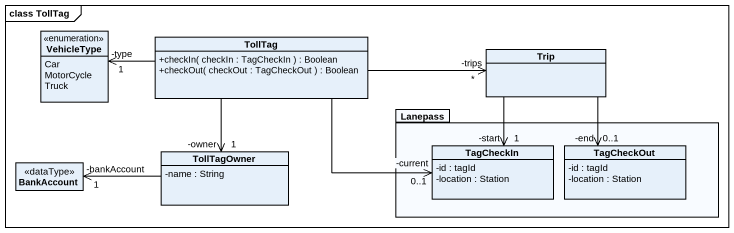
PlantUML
@startuml
mainframe class TollTag
hide circle
hide empty members
skinparam classAttributeIconSize 0
enum VehicleType {
  Car
  MotorCycle
  Truck
}
class TollTag {
  +checkIn( checkIn : TagCheckIn ) : Boolean
  +checkOut( checkOut : TagCheckOut ) : Boolean
}
class Trip
package Lanepass {
  class TagCheckIn {
    -id : tagId
    -location : Station
  }
  class TagCheckOut {
    -id : tagId
    -location : Station
  }
}
class TollTagOwner {
  -name : String
}
class BankAccount <<dataType>>
TollTag -left-> "-type\n1" VehicleType
TollTag -right-> "-trips\n*" Trip
TollTag -right-> "-current\n0..1" TagCheckIn
Trip --> "-start\n1" TagCheckIn
Trip --> "-end\n0..1" TagCheckOut
TollTagOwner "-owner\n1" <-up- TollTag
BankAccount "-bankAccount\n1" <-right- TollTagOwner
@enduml
